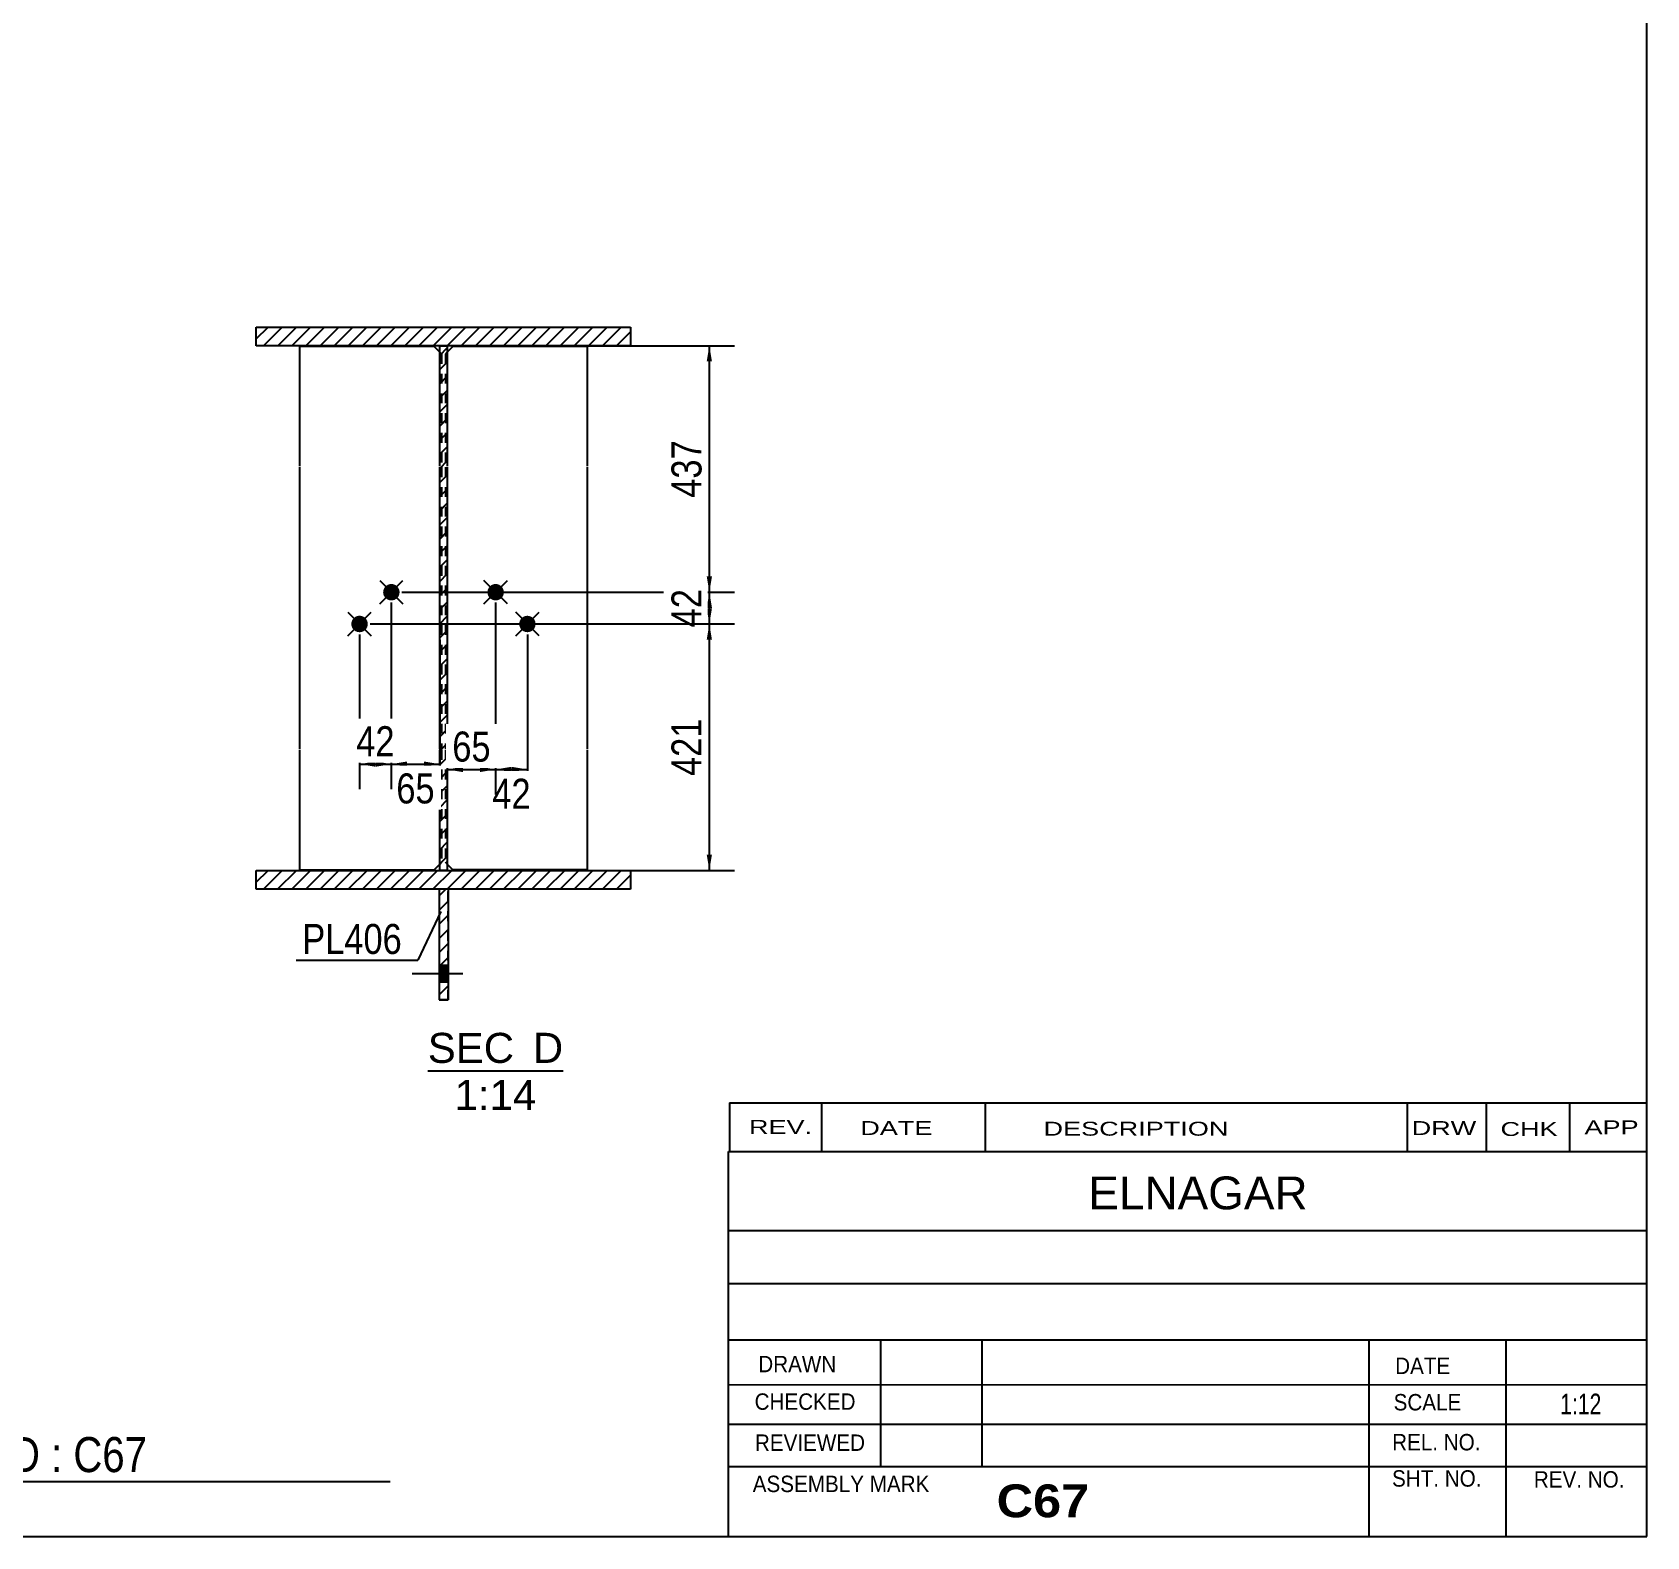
# Model space of a CAD drawing. Header units: millimetres. Extents: x -246 to 166, y -173 to 114.
# Drawn here: x 12.2 to 166.2, y -172.8 to -29.3 of the extents above; entities that cross this region are included whole.
import ezdxf

# ---------------------------------------------------------------- set-up
doc = ezdxf.new("R2010")
doc.units = ezdxf.units.MM
doc.linetypes.add('DXK_LINE_DOT1', pattern=[1.8814, 0.9407, -0.9407])
doc.styles.add('Arial', font='ARIAL.TTF', dxfattribs={"height": 0.2})
doc.styles.add('Arial Bold', font='ARIALBD.TTF', dxfattribs={"height": 0.2})
doc.styles.add('Arial Narrow', font='ARIALN.TTF', dxfattribs={"height": 0.2})

# ---------------------------------------------------------------- blocks, each defined once
blk = doc.blocks.new('Unknown-623346309-1210')
at = {"color": 5, "linetype": 'Continuous'}
for p, q in [((166.25, -172.79), (166.25, 114.21)), ((-243.75, -172.79), (166.25, -172.79))]:
    blk.add_line(p, q, dxfattribs=at)
blk = doc.blocks.new('Unknown-623346309-13 - 5208')
at = {"color": 1, "linetype": 'Continuous'}
blk.add_line((49.96, -128.35), (62.87, -128.35), dxfattribs=at)
at = {"color": 0, "linetype": 'Continuous'}
for points in [[(58.18, -127.6), (58.18, -124.6), (49.96, -124.6), (49.96, -127.6)], [(62.87, -127.6), (62.87, -124.6), (59.98, -124.6), (59.98, -127.6)], [(60.3, -132.1), (60.3, -129.1), (52.52, -129.1), (52.52, -132.1)]]:
    blk.add_wipeout(points, dxfattribs=at)
at = {"color": 136, "linetype": 'Continuous', "style": 'Arial'}
for s, height, p in [('SEC', 2.865, (49.96, -127.6)), ('D', 2.87, (59.98, -127.6)), ('1:14', 2.865, (52.52, -132.1))]:
    blk.add_text(s, height=height, dxfattribs=at).set_placement(p)
blk = doc.blocks.new('Bolt-623346309-5289 - 5208')
at = {"linetype": 'Continuous'}
for points in [[(55.88, -83.26, -1), (56.99, -82.15, -1)], [(58.91, -86.29, -1), (60.02, -85.18, -1)]]:
    blk.add_hatch(color=3, dxfattribs=at).paths.add_polyline_path(points)
at = {"color": 3, "linetype": 'Continuous'}
for p, q in [((57.55, -83.81), (55.32, -81.59)), ((55.32, -83.81), (57.55, -81.59)), ((60.58, -86.85), (58.35, -84.62)), ((58.35, -86.85), (60.58, -84.62))]:
    blk.add_line(p, q, dxfattribs=at)
blk = doc.blocks.new('Part-623346309-5265 - 5208')
at = {"linetype": 'Continuous'}
h = blk.add_hatch(dxfattribs=at)
h.set_pattern_fill('', scale=0.3, style=0, pattern_type=0)
h.set_pattern_definition([(45, (51.8148, -109.2435), (-0.67352, 0.67352), [])])
h.paths.add_polyline_path([(51.1, -109.24), (51.81, -109.24), (51.81, -59.19), (51.1, -59.19)])
at = {"color": 2, "linetype": 'Continuous'}
for p, q in [((51.1, -70.69), (51.1, -59.19)), ((51.1, -59.19), (51.81, -59.19)), ((51.81, -59.19), (51.81, -70.69)), ((51.1, -97.64), (51.1, -70.79)), ((51.81, -70.79), (51.81, -97.64)), ((51.1, -109.24), (51.1, -97.74)), ((51.81, -97.74), (51.81, -109.24)), ((51.81, -109.24), (51.1, -109.24))]:
    blk.add_line(p, q, dxfattribs=at)
blk = doc.blocks.new('Part-623346309-5257 - 5208')
at = {"color": 7, "linetype": 'DXK_LINE_DOT1'}
for p, q in [((51.81, -59.8), (51.64, -59.98)), ((51.64, -59.98), (51.64, -70.69)), ((51.64, -70.79), (51.64, -97.64)), ((51.64, -97.74), (51.64, -108.46)), ((51.81, -108.64), (51.64, -108.46))]:
    blk.add_line(p, q, dxfattribs=at)
at = {"color": 2, "linetype": 'Continuous'}
for p, q in [((52.35, -59.27), (51.81, -59.8)), ((65.21, -59.27), (52.35, -59.27)), ((65.21, -70.69), (65.21, -59.27)), ((65.21, -97.64), (65.21, -70.79)), ((65.21, -109.17), (65.21, -97.74)), ((52.35, -109.17), (51.81, -108.64)), ((65.21, -109.17), (52.35, -109.17))]:
    blk.add_line(p, q, dxfattribs=at)
blk = doc.blocks.new('Part-623346309-5209 - 5208')
at = {"linetype": 'Continuous'}
h = blk.add_hatch(dxfattribs=at)
h.set_pattern_fill('', scale=0.3, style=0, pattern_type=0)
h.set_pattern_definition([(45, (69.3148, -59.1945), (-0.67352, 0.67352), [])])
h.paths.add_polyline_path([(33.6, -59.19), (69.31, -59.19), (69.31, -57.41), (33.6, -57.41)])
at = {"color": 2, "linetype": 'Continuous'}
for p, q in [((33.6, -59.19), (33.6, -57.41)), ((33.6, -57.41), (69.31, -57.41)), ((69.31, -57.41), (69.31, -59.19)), ((69.31, -59.19), (33.6, -59.19))]:
    blk.add_line(p, q, dxfattribs=at)
blk = doc.blocks.new('Part-623346309-5214 - 5208')
at = {"linetype": 'Continuous'}
h = blk.add_hatch(dxfattribs=at)
h.set_pattern_fill('', scale=0.3, style=0, pattern_type=0)
h.set_pattern_definition([(45, (69.3148, -111.0293), (-0.67352, 0.67352), [])])
h.paths.add_polyline_path([(33.6, -111.03), (69.31, -111.03), (69.31, -109.24), (33.6, -109.24)])
at = {"color": 2, "linetype": 'Continuous'}
for p, q in [((33.6, -111.03), (33.6, -109.24)), ((33.6, -109.24), (69.31, -109.24)), ((69.31, -109.24), (69.31, -111.03)), ((69.31, -111.03), (33.6, -111.03))]:
    blk.add_line(p, q, dxfattribs=at)
blk = doc.blocks.new('Bolt-623346309-5290 - 5208')
at = {"linetype": 'Continuous'}
for points in [[(45.93, -82.15, -1), (47.04, -83.26, -1)], [(42.89, -85.18, -1), (44.01, -86.29, -1)]]:
    blk.add_hatch(color=3, dxfattribs=at).paths.add_polyline_path(points)
at = {"color": 3, "linetype": 'Continuous'}
for p, q in [((45.37, -83.81), (47.59, -81.59)), ((45.37, -81.59), (47.59, -83.81)), ((42.34, -86.85), (44.56, -84.62)), ((42.34, -84.62), (44.56, -86.85))]:
    blk.add_line(p, q, dxfattribs=at)
blk = doc.blocks.new('Part-623346309-5258 - 5208')
at = {"color": 2, "linetype": 'Continuous'}
for p, q in [((50.56, -59.27), (37.71, -59.27)), ((37.71, -59.27), (37.71, -70.69)), ((50.56, -59.27), (51.1, -59.8)), ((37.71, -70.79), (37.71, -97.64)), ((37.71, -97.74), (37.71, -109.17)), ((37.71, -109.17), (50.56, -109.17)), ((50.56, -109.17), (51.1, -108.64))]:
    blk.add_line(p, q, dxfattribs=at)
at = {"color": 7, "linetype": 'DXK_LINE_DOT1'}
for p, q in [((51.1, -59.8), (51.28, -59.98)), ((51.28, -59.98), (51.28, -70.69)), ((51.28, -70.79), (51.28, -97.64)), ((51.28, -97.74), (51.28, -108.46)), ((51.1, -108.64), (51.28, -108.46))]:
    blk.add_line(p, q, dxfattribs=at)
blk = doc.blocks.new('Part-623346309-6153 - 5208')
at = {"linetype": 'Continuous'}
h = blk.add_hatch(dxfattribs=at)
h.set_pattern_fill('', scale=0.3, style=0, pattern_type=0)
h.set_pattern_definition([(45, (51.8862, -121.6003), (-0.67352, 0.67352), [])])
h.paths.add_polyline_path([(51.03, -121.6), (51.89, -121.6), (51.89, -111.03), (51.03, -111.03)])
at = {"color": 7, "linetype": 'DXK_LINE_DOT1'}
for p, q in [((51.89, -111.03), (51.03, -111.03)), ((51.03, -111.03), (51.03, -121.6)), ((51.89, -121.6), (51.89, -111.03)), ((51.03, -121.6), (51.89, -121.6))]:
    blk.add_line(p, q, dxfattribs=at)
at = {"color": 2, "linetype": 'Continuous'}
for p, q in [((51.89, -111.03), (51.03, -111.03)), ((51.03, -111.03), (51.03, -121.6)), ((51.89, -111.03), (51.89, -121.6)), ((51.89, -121.6), (51.03, -121.6))]:
    blk.add_line(p, q, dxfattribs=at)
blk = doc.blocks.new('Bolt-623346309-6156 - 5208')
at = {"linetype": 'Continuous'}
blk.add_hatch(color=3, dxfattribs=at).paths.add_polyline_path([(51.03, -118.31), (51.03, -119.89), (51.89, -119.89), (51.89, -118.31)])
at = {"color": 3, "linetype": 'Continuous'}
for p, q in [((51.89, -118.31), (51.03, -118.31)), ((53.31, -119.1), (48.46, -119.1)), ((51.89, -119.89), (51.03, -119.89))]:
    blk.add_line(p, q, dxfattribs=at)
blk = doc.blocks.new('StraightDimension-623346309-8257 - 5208')
at = {"linetype": 'Continuous'}
for points in [[(47.98, -99.35), (46.48, -99.1), (47.98, -98.85)], [(49.6, -98.85), (51.1, -99.1), (49.6, -99.35)]]:
    blk.add_hatch(color=7, dxfattribs=at).paths.add_polyline_path(points)
at = {"color": 7, "linetype": 'Continuous'}
for p, q in [((46.48, -83.7), (46.48, -101.35)), ((51.1, -87.24), (51.1, -101.35)), ((46.48, -99.1), (51.1, -99.1))]:
    blk.add_line(p, q, dxfattribs=at)
at = {"color": 0}
blk.add_wipeout([(51.22, -103.45), (51.22, -99.25), (46.36, -99.25), (46.36, -103.45)], dxfattribs=at)
at = {"color": 3, "style": 'Arial Narrow'}
blk.add_text('65', height=2.863, dxfattribs=at).set_placement((46.96, -102.85))
blk = doc.blocks.new('StraightDimension-623346309-5397 - 5208')
at = {"linetype": 'Continuous'}
for points in [[(76.57, -60.69), (76.82, -59.19), (77.07, -60.69)], [(77.07, -81.2), (76.82, -82.7), (76.57, -81.2)]]:
    blk.add_hatch(color=7, dxfattribs=at).paths.add_polyline_path(points)
at = {"color": 7, "linetype": 'Continuous'}
for p, q in [((52.81, -59.19), (79.22, -59.19)), ((76.82, -82.7), (76.82, -59.19)), ((47.48, -82.7), (79.22, -82.7))]:
    blk.add_line(p, q, dxfattribs=at)
at = {"color": 0}
blk.add_wipeout([(76.67, -67.61), (72.47, -67.61), (72.47, -74.29), (76.67, -74.29)], dxfattribs=at)
at = {"color": 3, "style": 'Arial Narrow'}
blk.add_text('437', height=2.863, rotation=90.0002, dxfattribs=at).set_placement((76.07, -73.69))
blk = doc.blocks.new('StraightDimension-623346309-5398 - 5208')
at = {"linetype": 'Continuous'}
for points in [[(76.57, -84.2), (76.82, -82.7), (77.07, -84.2)], [(77.07, -84.23), (76.82, -85.73), (76.57, -84.23)]]:
    blk.add_hatch(color=7, dxfattribs=at).paths.add_polyline_path(points)
at = {"color": 7, "linetype": 'Continuous'}
for p, q in [((47.48, -82.7), (79.22, -82.7)), ((76.82, -85.73), (76.82, -82.7)), ((44.45, -85.73), (79.22, -85.73))]:
    blk.add_line(p, q, dxfattribs=at)
at = {"color": 0}
blk.add_wipeout([(76.67, -81.79), (72.47, -81.79), (72.47, -86.65), (76.67, -86.65)], dxfattribs=at)
at = {"color": 3, "style": 'Arial Narrow'}
blk.add_text('42', height=2.863, rotation=90.0002, dxfattribs=at).set_placement((76.07, -86.05))
blk = doc.blocks.new('StraightDimension-623346309-5399 - 5208')
at = {"linetype": 'Continuous'}
for points in [[(76.57, -87.23), (76.82, -85.73), (77.07, -87.23)], [(77.07, -107.74), (76.82, -109.24), (76.57, -107.74)]]:
    blk.add_hatch(color=7, dxfattribs=at).paths.add_polyline_path(points)
at = {"color": 7, "linetype": 'Continuous'}
for p, q in [((44.45, -85.73), (79.22, -85.73)), ((76.82, -109.24), (76.82, -85.73)), ((52.81, -109.24), (79.22, -109.24))]:
    blk.add_line(p, q, dxfattribs=at)
at = {"color": 0}
blk.add_wipeout([(76.67, -94.15), (72.47, -94.15), (72.47, -100.83), (76.67, -100.83)], dxfattribs=at)
at = {"color": 3, "style": 'Arial Narrow'}
blk.add_text('421', height=2.863, rotation=90.0002, dxfattribs=at).set_placement((76.07, -100.23))
blk = doc.blocks.new('StraightDimension-623346309-8199 - 5208')
at = {"linetype": 'Continuous'}
for points in [[(57.93, -99.86), (56.43, -99.61), (57.93, -99.36)], [(57.96, -99.36), (59.46, -99.61), (57.96, -99.86)]]:
    blk.add_hatch(color=7, dxfattribs=at).paths.add_polyline_path(points)
at = {"color": 7, "linetype": 'Continuous'}
for p, q in [((56.43, -83.7), (56.43, -101.86)), ((59.46, -86.73), (59.46, -101.86)), ((56.43, -99.61), (59.46, -99.61))]:
    blk.add_line(p, q, dxfattribs=at)
at = {"color": 0}
blk.add_wipeout([(60.38, -103.96), (60.38, -99.76), (55.52, -99.76), (55.52, -103.96)], dxfattribs=at)
at = {"color": 3, "style": 'Arial Narrow'}
blk.add_text('42', height=2.863, dxfattribs=at).set_placement((56.12, -103.36))
blk = doc.blocks.new('StraightDimension-623346309-8200 - 5208')
at = {"linetype": 'Continuous'}
for points in [[(53.31, -99.86), (51.81, -99.61), (53.31, -99.36)], [(54.93, -99.36), (56.43, -99.61), (54.93, -99.86)]]:
    blk.add_hatch(color=7, dxfattribs=at).paths.add_polyline_path(points)
at = {"color": 7, "linetype": 'Continuous'}
for p, q in [((56.43, -83.7), (56.43, -102.01)), ((51.81, -87.24), (51.81, -102.01)), ((51.81, -99.61), (56.43, -99.61))]:
    blk.add_line(p, q, dxfattribs=at)
at = {"color": 0}
blk.add_wipeout([(56.55, -99.46), (56.55, -95.26), (51.7, -95.26), (51.7, -99.46)], dxfattribs=at)
at = {"color": 3, "style": 'Arial Narrow'}
blk.add_text('65', height=2.863, dxfattribs=at).set_placement((52.3, -98.86))
blk = doc.blocks.new('StraightDimension-623346309-8258 - 5208')
at = {"linetype": 'Continuous'}
for points in [[(44.95, -99.35), (43.45, -99.1), (44.95, -98.85)], [(44.98, -98.85), (46.48, -99.1), (44.98, -99.35)]]:
    blk.add_hatch(color=7, dxfattribs=at).paths.add_polyline_path(points)
at = {"color": 7, "linetype": 'Continuous'}
for p, q in [((46.48, -83.7), (46.48, -101.5)), ((43.45, -86.73), (43.45, -101.5)), ((43.45, -99.1), (46.48, -99.1))]:
    blk.add_line(p, q, dxfattribs=at)
at = {"color": 0}
blk.add_wipeout([(47.39, -98.95), (47.39, -94.75), (42.54, -94.75), (42.54, -98.95)], dxfattribs=at)
at = {"color": 3, "style": 'Arial Narrow'}
blk.add_text('42', height=2.863, dxfattribs=at).set_placement((43.14, -98.35))
blk = doc.blocks.new('CBS_CALLOFF-623346309-9151')
at = {"color": 7, "linetype": 'Continuous'}
blk.add_line((-69.88, -167.53), (46.36, -167.54), dxfattribs=at)
at = {"color": 3, "linetype": 'Continuous', "style": 'Arial Narrow'}
blk.add_text('QTY= 1 Nos.      COLUMN     MKD : C67', height=3.3405, dxfattribs=at).set_placement((-46.05, -166.63))
blk = doc.blocks.new('CBS_NAME_BLOG-623346309-9152')
at = {"color": 7, "linetype": 'Continuous'}
for p, q in [((78.65, -136.04), (166.17, -136.04)), ((78.65, -172.75), (78.65, -136.05)), ((78.65, -143.58), (166.17, -143.58)), ((78.73, -148.63), (166.25, -148.63)), ((78.65, -154.01), (166.17, -154.01)), ((93.18, -166.11), (93.18, -154.01)), ((152.83, -172.75), (152.83, -154.01)), ((102.86, -166.09), (102.86, -154.02)), ((139.78, -172.75), (139.78, -154.02)), ((78.66, -158.31), (166.25, -158.29)), ((78.65, -162.05), (166.17, -162.05)), ((78.65, -166.1), (166.17, -166.1)), ((78.65, -172.79), (166.25, -172.79))]:
    blk.add_line(p, q, dxfattribs=at)
at = {"color": 3, "linetype": 'Continuous', "style": 'Arial'}
blk.add_text('ELNAGAR', height=3.133, dxfattribs=at).set_placement((112.98, -141.57))
at = {"color": 3, "linetype": 'Continuous'}
for s, height, style, width, p in [('DRAWN', 1.566, 'Arial', 0.9, (81.49, -157.11)), ('DATE', 1.566, 'Arial', 0.9, (142.25, -157.28)), ('CHECKED', 1.566, 'Arial', 0.9, (81.14, -160.69)), ('SCALE', 1.566, 'Arial', 0.9, (142.1, -160.75)), ('1:12', 1.957, 'Arial Narrow', 0.9, (157.99, -161.11)), ('REVIEWED', 1.566, 'Arial', 0.9, (81.17, -164.61)), ('REL. NO.', 1.566, 'Arial', 0.9, (141.96, -164.56)), ('ASSEMBLY MARK', 1.5663, 'Arial', 0.9, (80.96, -168.54)), ('C67', 3.131, 'Arial Bold', 1.1, (104.23, -170.94)), ('SHT. NO.', 1.566, 'Arial', 0.9, (141.95, -168.02)), ('REV. NO.', 1.566, 'Arial', 0.9, (155.48, -168.11))]:
    blk.add_text(s, height=height, dxfattribs=dict(at, style=style, width=width)).set_placement(p)
blk = doc.blocks.new('CBS_REVISION-623346309-9153')
at = {"color": 7, "linetype": 'Continuous'}
for p, q in [((78.74, -131.41), (166.24, -131.41)), ((78.74, -131.41), (78.74, -136.04)), ((87.53, -131.41), (87.53, -136.04)), ((103.13, -131.41), (103.13, -135.98)), ((143.39, -131.41), (143.39, -136.04)), ((150.93, -131.41), (150.93, -136.04)), ((158.87, -131.41), (158.87, -136.04)), ((78.74, -136.04), (166.24, -136.04))]:
    blk.add_line(p, q, dxfattribs=at)
at = {"color": 7, "style": 'Arial Narrow', "width": 1.7}
for s, height, p in [('REV.', 1.326, (80.6, -134.37)), ('DATE', 1.326, (91.22, -134.48)), ('DESCRIPTION', 1.3257, (108.7, -134.54)), ('DRW', 1.326, (143.82, -134.48)), ('CHK', 1.326, (152.3, -134.57)), ('APP', 1.326, (160.31, -134.41))]:
    blk.add_text(s, height=height, dxfattribs=at).set_placement(p)
blk = doc.blocks.new('Mark-623346309-8193 - 5208')
at = {"color": 7, "linetype": 'Continuous'}
blk.add_line((51.22, -113.16), (49, -117.81), dxfattribs=at)
at = {"color": 0}
blk.add_wipeout([(47.5, -117.21), (47.5, -114.21), (37.99, -114.21), (37.99, -117.21)], dxfattribs=at)
blk.add_wipeout([(47.5, -117.21), (47.5, -114.21), (37.99, -114.21), (37.99, -117.21)], dxfattribs=at)
at = {"color": 7, "linetype": 'Continuous'}
blk.add_line((37.39, -117.81), (49, -117.81), dxfattribs=at)
at = {"color": 3, "style": 'Arial Narrow'}
blk.add_text('PL406', height=2.863, dxfattribs=at).set_placement((37.99, -117.21))

msp = doc.modelspace()

# ---------------------------------------------------------------- block references
for name in ['Unknown-623346309-1210', 'Part-623346309-5209 - 5208', 'Part-623346309-5258 - 5208', 'Part-623346309-5265 - 5208', 'Part-623346309-5257 - 5208', 'Bolt-623346309-5290 - 5208', 'Bolt-623346309-5289 - 5208', 'Part-623346309-5214 - 5208', 'Part-623346309-6153 - 5208', 'Bolt-623346309-6156 - 5208', 'CBS_REVISION-623346309-9153', 'CBS_NAME_BLOG-623346309-9152', 'CBS_CALLOFF-623346309-9151']:
    msp.add_blockref(name, (0, 0))

# ---------------------------------------------------------------- next in the draw order: block references
for name in ['StraightDimension-623346309-5397 - 5208', 'StraightDimension-623346309-8257 - 5208', 'Mark-623346309-8193 - 5208', 'Unknown-623346309-13 - 5208']:
    msp.add_blockref(name, (0, 0))

# ---------------------------------------------------------------- next in the draw order: block references
msp.add_blockref('StraightDimension-623346309-5398 - 5208', (0, 0))

# ---------------------------------------------------------------- next in the draw order: block references
msp.add_blockref('StraightDimension-623346309-5399 - 5208', (0, 0))

# ---------------------------------------------------------------- next in the draw order: block references
for name in ['StraightDimension-623346309-8258 - 5208', 'StraightDimension-623346309-8199 - 5208']:
    msp.add_blockref(name, (0, 0))

# ---------------------------------------------------------------- next in the draw order: block references
msp.add_blockref('StraightDimension-623346309-8200 - 5208', (0, 0))

doc.saveas('drawing.dxf')
